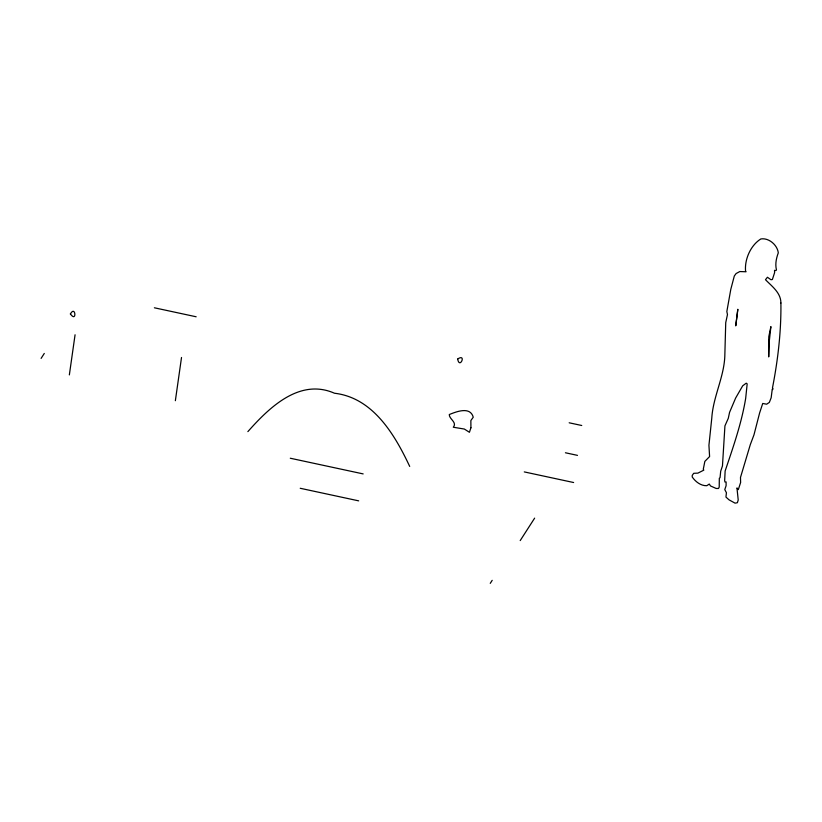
<?xml version="1.0" encoding="UTF-8"?>
<svg xmlns="http://www.w3.org/2000/svg" width="822" height="822" viewBox="0 0 822 822"><rect width="100%" height="100%" fill="white"/><g stroke="black" fill="none" stroke-linecap="round" stroke-linejoin="round"><path stroke-width="1.23" d="M70.384 314.014C75.624 304.623 77.011 323.447 70.384 313.87M457.741 358.937C466.855 353.09 459.621 369.787 457.679 359.08M69.356 374.904L75.069 334.78M175.363 400.694L181.518 357.478M41.1 358.392L44.285 353.439M490.251 583.353L492.193 580.332M520.213 540.578L534.639 518.137M247.874 431.622C269.184 407.568 299.64 377.863 334.492 393.235C373.054 397.725 394.724 434.591 409.705 466.423M154.382 307.788L196.16 316.778M569.173 422.796L581.74 425.498M565.423 452.768L577.486 455.367M524.282 471.91L573.622 482.524M290.289 458.234L363.16 473.904M300.225 488.278L358.68 500.855M780.9 302.999C781.26 331.595 777.92 360.026 772.464 387.963L773.019 388.631L772.659 389.597L772.259 389.145L771.159 397.776L769.341 402.41L766.649 404.198L762.724 403.468L759.62 412.942L753.969 434.869L750.291 444.671L740.488 477.448L740.622 482.493L738.3 489.635L736.954 487.919L738.218 499.971L737.375 502.735L735.053 503.146L729.063 499.858L725.949 497.084L726.422 492.707L724.778 489.583L726.093 485.751L726.114 481.918L725.025 482.072L724.655 480.736L725.138 470.996C733.245 446.88 741.485 423.546 745.667 398.434L747.177 383.823L746.201 383.186L742.687 385.816L735.639 398.043L729.566 412.356L728.302 418.295L724.932 425.868L722.466 465.899L720.699 471.212L720.041 477.685L719.322 478.26L719.209 487.066L718.49 488.494L716.147 488.463L710.537 485.966L709.273 484.045L706.797 485.699C700.817 485.925 695.453 481.702 692.216 476.966L692.258 475.352L693.717 473.308L697.899 473.123L703.817 470.143L703.272 469.311L704.855 461.389L709.592 456.559L708.934 445.236L711.78 418.162C713.126 396.286 724.634 376.147 724.86 354.303L725.734 322.656L727.47 314.549L726.843 311.538L730.799 289.334L734.313 275.997L736.111 273.541L739.8 271.548L746.099 271.763L745.554 271.096C744.506 259.166 750.743 245.213 760.864 238.945C768.889 237.609 777.386 245.048 778.3 252.837C776.276 258.303 775.012 264.17 776.471 269.935L775.896 270.582L774.529 270.315L774.591 272.709L772.372 279.521L770.954 279.716L767.419 277.25L765.488 279.696C771.899 286.344 780.921 292.724 780.9 302.999M470.924 427.779L469.424 432.29L464.348 429.043L453.292 427.235C457.484 422.344 449.069 419.097 449.295 414.524C456.138 411.822 470.174 406.006 473.256 417.216L470.862 420.525L470.924 427.779M737.817 309.391L735.762 325.697L737.817 309.391M769.187 342.199L768.693 356.912L768.776 336.732L770.902 326.611L769.187 342.199"/></g></svg>
